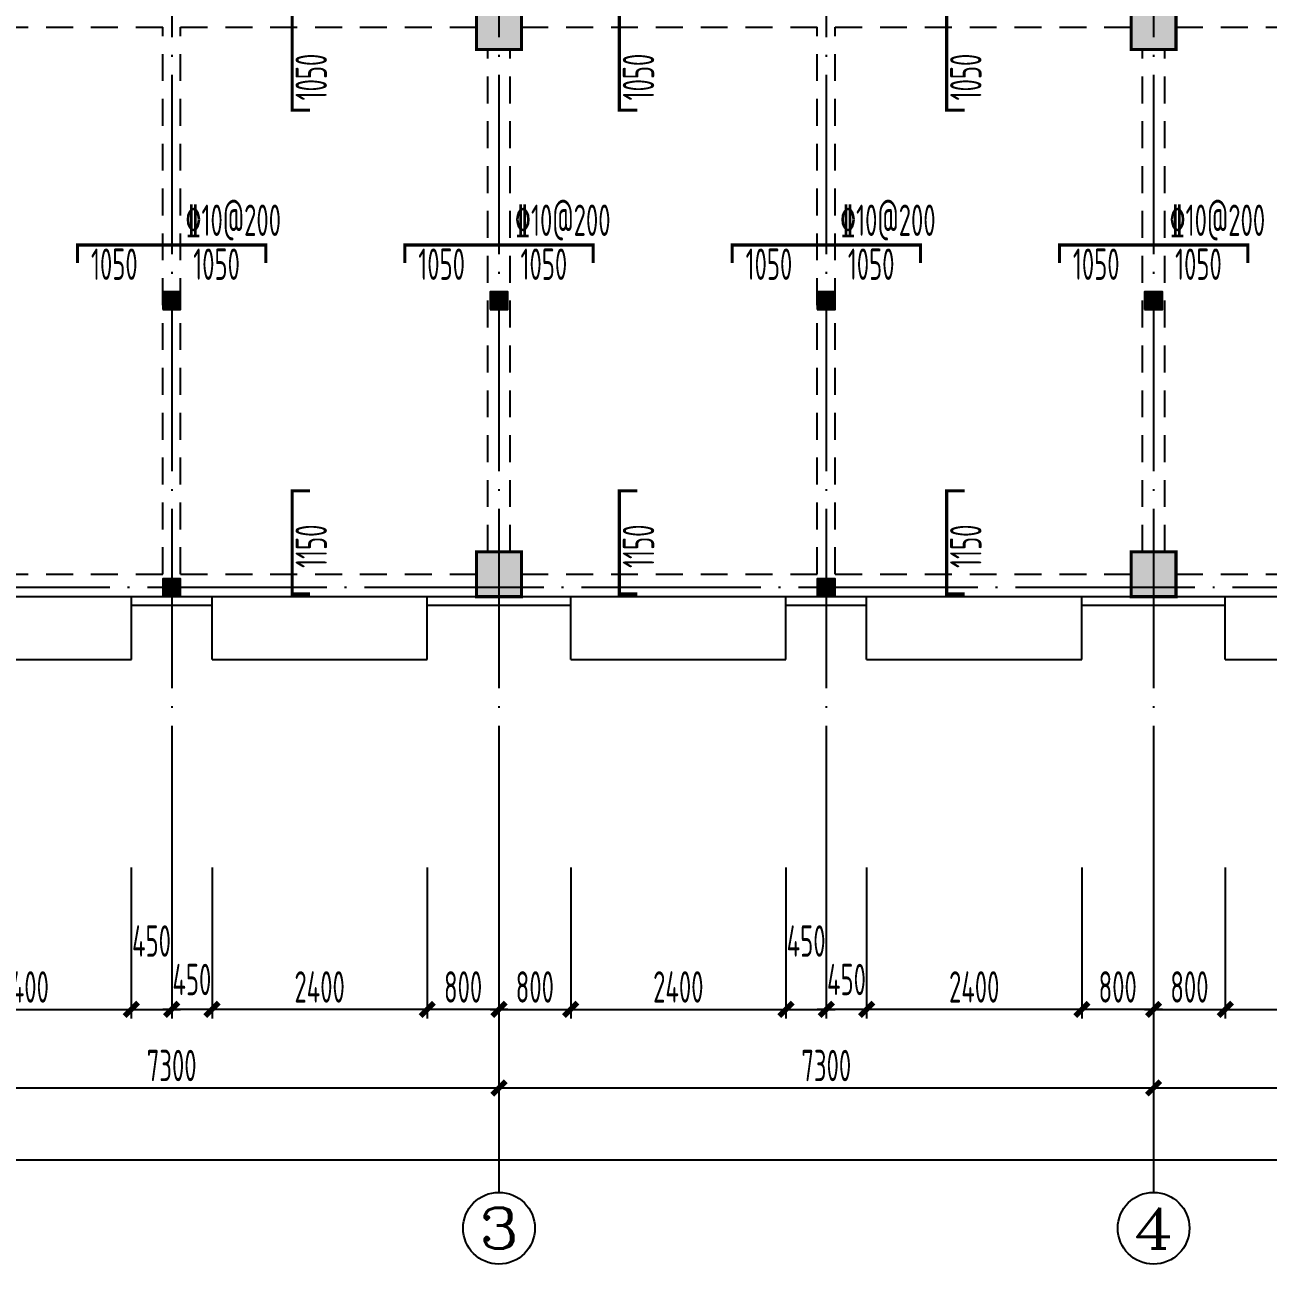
# Model space of a CAD drawing. Extents: x -472319 to -112444, y -516749 to -5704.
# Drawn here: x -297681 to -283816, y -70074 to -56256 of the extents above; entities that cross this region are included whole.
import ezdxf
from ezdxf.enums import TextEntityAlignment as Align

# ---------------------------------------------------------------- set-up
doc = ezdxf.new("R2010")
doc.units = 0
doc.header["$LTSCALE"] = 100
doc.header["$MEASUREMENT"] = 0
for name, pattern in [('3', [5, 3, -2]), ('CENTER', [2, 1.25, -0.25, 0.25, -0.25]), ('DOTE', [2.42, 2, -0.2, 0.02, -0.2])]:
    doc.linetypes.add(name, pattern=pattern)
for name, color, linetype in [('1301', 24, 'Continuous'), ('1305', 1, 'Continuous'), ('1306', 94, 'Continuous'), ('1307', 7, 'Continuous'), ('AXIS', 3, 'Continuous'), ('AXIS_TEXT', 7, 'Continuous'), ('COLUMN', 9, 'Continuous'), ('DOTE', 1, 'CENTER'), ('S_BEAM', 4, 'Continuous'), ('S_BEAMDASH', 134, '3'), ('S_CL', 2, 'Continuous'), ('坡道', 7, 'Continuous')]:
    doc.layers.add(name, color=color, linetype=linetype)
doc.styles.add('_TCH_AXIS', font='COMPLEX', dxfattribs={"bigfont": 'GBCBIG'})
doc.styles.add('COMPLEX', font='COMPLEX')
doc.styles.add('HZ', font='tssdeng.shx', dxfattribs={"width": 0.6, "height": 350, "bigfont": 'a.shx'})
doc.styles.get("Standard").update_dxf_attribs({"font": 'tssdeng.shx', "width": 0.6, "bigfont": 'a.shx'})
doc.dimstyles.new('DIMN', dxfattribs={"dimtxt": 350, "dimasz": 150, "dimexe": 100, "dimexo": 100, "dimgap": 75, "dimtad": 1, "dimdec": 0, "dimzin": 0, "dimdsep": 46, "dimtxsty": 'HZ', "dimblk": 'ARCHTICK', "dimcen": 0.09, "dimdle": 100, "dimclrd": 3, "dimclre": 3, "dimclrt": 7, "dimazin": 2, "dimtfac": 1, "dimtdec": 0, "dimtmove": 2, "dimatfit": 3, "dimldrblk": 'ARCHTICK', "dimfxl": 1, "dimtolj": 1, "dimtzin": 0, "dimarcsym": 0})

# ---------------------------------------------------------------- blocks, each defined once
blk = doc.blocks.new('_ArchTick')
at = {"color": 0, "linetype": 'ByBlock', "const_width": 0.4}
blk.add_lwpolyline([(-0.5, -0.5), (0.5, 0.5)], dxfattribs=at)
blk = doc.blocks.new('*D580')
at = {"layer": 'AXIS', "color": 3, "lineweight": -2, "transparency": 16777216}
for p, q in [((-299694, -66961), (-299694, -68209)), ((-292394, -66961), (-292394, -68209)), ((-299794, -68109), (-292294, -68109))]:
    blk.add_line(p, q, dxfattribs=at)
at = {"layer": 'Defpoints', "color": 0, "transparency": 16777216}
for p in [(-299694, -66861), (-292394, -66861), (-292394, -68109)]:
    blk.add_point(p, dxfattribs=at)
at = {"layer": 'AXIS', "color": 3, "lineweight": -2, "transparency": 16777216, "xscale": 150, "yscale": 150, "zscale": 150, "rotation": 180}
blk.add_blockref('_ArchTick', (-299694, -68109), dxfattribs=at)
at = {"layer": 'AXIS', "color": 3, "lineweight": -2, "transparency": 16777216, "xscale": 150, "yscale": 150, "zscale": 150}
blk.add_blockref('_ArchTick', (-292394, -68109), dxfattribs=at)
at = {"layer": 'AXIS', "color": 7, "transparency": 16777216, "insert": (-296044, -67859), "char_height": 350, "attachment_point": 5, "style": 'HZ'}
blk.add_mtext('\\A1;7300', dxfattribs=at)
blk = doc.blocks.new('*D581')
at = {"layer": 'AXIS', "color": 3, "lineweight": -2, "transparency": 16777216}
for p, q in [((-292394, -66961), (-292394, -68209)), ((-285094, -66961), (-285094, -68209)), ((-292494, -68109), (-284994, -68109))]:
    blk.add_line(p, q, dxfattribs=at)
at = {"layer": 'Defpoints', "color": 0, "transparency": 16777216}
for p in [(-292394, -66861), (-285094, -66861), (-285094, -68109)]:
    blk.add_point(p, dxfattribs=at)
at = {"layer": 'AXIS', "color": 3, "lineweight": -2, "transparency": 16777216, "xscale": 150, "yscale": 150, "zscale": 150, "rotation": 180}
blk.add_blockref('_ArchTick', (-292394, -68109), dxfattribs=at)
at = {"layer": 'AXIS', "color": 3, "lineweight": -2, "transparency": 16777216, "xscale": 150, "yscale": 150, "zscale": 150}
blk.add_blockref('_ArchTick', (-285094, -68109), dxfattribs=at)
at = {"layer": 'AXIS', "color": 7, "transparency": 16777216, "insert": (-288744, -67859), "char_height": 350, "attachment_point": 5, "style": 'HZ'}
blk.add_mtext('\\A1;7300', dxfattribs=at)
blk = doc.blocks.new('*D582')
at = {"layer": 'AXIS', "color": 3, "lineweight": -2, "transparency": 16777216}
for p, q in [((-285094, -66961), (-285094, -68209)), ((-277794, -66961), (-277794, -68209)), ((-285194, -68109), (-277694, -68109))]:
    blk.add_line(p, q, dxfattribs=at)
at = {"layer": 'Defpoints', "color": 0, "transparency": 16777216}
for p in [(-285094, -66861), (-277794, -66861), (-277794, -68109)]:
    blk.add_point(p, dxfattribs=at)
at = {"layer": 'AXIS', "color": 3, "lineweight": -2, "transparency": 16777216, "xscale": 150, "yscale": 150, "zscale": 150, "rotation": 180}
blk.add_blockref('_ArchTick', (-285094, -68109), dxfattribs=at)
at = {"layer": 'AXIS', "color": 3, "lineweight": -2, "transparency": 16777216, "xscale": 150, "yscale": 150, "zscale": 150}
blk.add_blockref('_ArchTick', (-277794, -68109), dxfattribs=at)
at = {"layer": 'AXIS', "color": 7, "transparency": 16777216, "insert": (-281444, -67859), "char_height": 350, "attachment_point": 5, "style": 'HZ'}
blk.add_mtext('\\A1;7300', dxfattribs=at)
blk = doc.blocks.new('*D588')
at = {"layer": 'AXIS', "color": 3, "lineweight": -2, "transparency": 16777216}
for p, q in [((-302694, -66961), (-302694, -69009)), ((-242894, -66961), (-242894, -69009)), ((-302794, -68909), (-242794, -68909))]:
    blk.add_line(p, q, dxfattribs=at)
at = {"layer": 'Defpoints', "color": 0, "transparency": 16777216}
for p in [(-302694, -66861), (-242894, -66861), (-242894, -68909)]:
    blk.add_point(p, dxfattribs=at)
at = {"layer": 'AXIS', "color": 3, "lineweight": -2, "transparency": 16777216, "xscale": 150, "yscale": 150, "zscale": 150, "rotation": 180}
blk.add_blockref('_ArchTick', (-302694, -68909), dxfattribs=at)
at = {"layer": 'AXIS', "color": 3, "lineweight": -2, "transparency": 16777216, "xscale": 150, "yscale": 150, "zscale": 150}
blk.add_blockref('_ArchTick', (-242894, -68909), dxfattribs=at)
at = {"layer": 'AXIS', "color": 7, "transparency": 16777216, "insert": (-272794, -68659), "char_height": 350, "attachment_point": 5, "style": 'HZ'}
blk.add_mtext('\\A1;59800', dxfattribs=at)
blk = doc.blocks.new('_AXISO')
blk.add_circle((0, 0), 0.5)
at = {"layer": 'AXIS_TEXT', "style": 'COMPLEX', "width": 1.041667}
blk.add_attdef('A', text='', height=0.56, dxfattribs=at).set_placement((-0.25, -0.28), (0.25, -0.28), align=Align.FIT)
blk = doc.blocks.new('*D715')
at = {"layer": '1301', "color": 3, "lineweight": -2, "transparency": 16777216}
for p, q in [((-285094, -65651), (-285094, -67333)), ((-284294, -65651), (-284294, -67333)), ((-285194, -67233), (-284194, -67233))]:
    blk.add_line(p, q, dxfattribs=at)
at = {"layer": 'Defpoints', "color": 0, "transparency": 16777216}
for p in [(-285094, -65551), (-284294, -65551), (-284294, -67233)]:
    blk.add_point(p, dxfattribs=at)
at = {"layer": '1301', "color": 3, "lineweight": -2, "transparency": 16777216, "xscale": 150, "yscale": 150, "zscale": 150, "rotation": 180}
blk.add_blockref('_ArchTick', (-285094, -67233), dxfattribs=at)
at = {"layer": '1301', "color": 3, "lineweight": -2, "transparency": 16777216, "xscale": 150, "yscale": 150, "zscale": 150}
blk.add_blockref('_ArchTick', (-284294, -67233), dxfattribs=at)
at = {"layer": '1301', "color": 7, "transparency": 16777216, "insert": (-284694, -66983), "char_height": 350, "attachment_point": 5, "style": 'HZ'}
blk.add_mtext('\\A1;800', dxfattribs=at)
blk = doc.blocks.new('*D716')
at = {"layer": '1301', "color": 3, "lineweight": -2, "transparency": 16777216}
for p, q in [((-284294, -65651), (-284294, -67333)), ((-281894, -65651), (-281894, -67333)), ((-284394, -67233), (-281794, -67233))]:
    blk.add_line(p, q, dxfattribs=at)
at = {"layer": 'Defpoints', "color": 0, "transparency": 16777216}
for p in [(-284294, -65551), (-281894, -65551), (-281894, -67233)]:
    blk.add_point(p, dxfattribs=at)
at = {"layer": '1301', "color": 3, "lineweight": -2, "transparency": 16777216, "xscale": 150, "yscale": 150, "zscale": 150, "rotation": 180}
blk.add_blockref('_ArchTick', (-284294, -67233), dxfattribs=at)
at = {"layer": '1301', "color": 3, "lineweight": -2, "transparency": 16777216, "xscale": 150, "yscale": 150, "zscale": 150}
blk.add_blockref('_ArchTick', (-281894, -67233), dxfattribs=at)
at = {"layer": '1301', "color": 7, "transparency": 16777216, "insert": (-283094, -66983), "char_height": 350, "attachment_point": 5, "style": 'HZ'}
blk.add_mtext('\\A1;2400', dxfattribs=at)
blk = doc.blocks.new('*D718')
at = {"layer": '1301', "color": 3, "lineweight": -2, "transparency": 16777216}
for p, q in [((-285894, -65651), (-285894, -67333)), ((-285094, -65651), (-285094, -67333)), ((-284994, -67233), (-285994, -67233))]:
    blk.add_line(p, q, dxfattribs=at)
at = {"layer": 'Defpoints', "color": 0, "transparency": 16777216}
for p in [(-285894, -65551), (-285094, -65551), (-285894, -67233)]:
    blk.add_point(p, dxfattribs=at)
at = {"layer": '1301', "color": 3, "lineweight": -2, "transparency": 16777216, "xscale": 150, "yscale": 150, "zscale": 150, "rotation": 180}
blk.add_blockref('_ArchTick', (-285894, -67233), dxfattribs=at)
at = {"layer": '1301', "color": 3, "lineweight": -2, "transparency": 16777216, "xscale": 150, "yscale": 150, "zscale": 150}
blk.add_blockref('_ArchTick', (-285094, -67233), dxfattribs=at)
at = {"layer": '1301', "color": 7, "transparency": 16777216, "insert": (-285494, -66983), "char_height": 350, "attachment_point": 5, "style": 'HZ'}
blk.add_mtext('\\A1;800', dxfattribs=at)
blk = doc.blocks.new('*D719')
at = {"layer": '1301', "color": 3, "lineweight": -2, "transparency": 16777216}
for p, q in [((-288294, -65651), (-288294, -67333)), ((-285894, -65651), (-285894, -67333)), ((-285794, -67233), (-288394, -67233))]:
    blk.add_line(p, q, dxfattribs=at)
at = {"layer": 'Defpoints', "color": 0, "transparency": 16777216}
for p in [(-288294, -65551), (-285894, -65551), (-288294, -67233)]:
    blk.add_point(p, dxfattribs=at)
at = {"layer": '1301', "color": 3, "lineweight": -2, "transparency": 16777216, "xscale": 150, "yscale": 150, "zscale": 150, "rotation": 180}
blk.add_blockref('_ArchTick', (-288294, -67233), dxfattribs=at)
at = {"layer": '1301', "color": 3, "lineweight": -2, "transparency": 16777216, "xscale": 150, "yscale": 150, "zscale": 150}
blk.add_blockref('_ArchTick', (-285894, -67233), dxfattribs=at)
at = {"layer": '1301', "color": 7, "transparency": 16777216, "insert": (-287094, -66983), "char_height": 350, "attachment_point": 5, "style": 'HZ'}
blk.add_mtext('\\A1;2400', dxfattribs=at)
blk = doc.blocks.new('*D720')
at = {"layer": '1301', "color": 3, "lineweight": -2, "transparency": 16777216}
for p, q in [((-288744, -65651), (-288744, -67333)), ((-288294, -65651), (-288294, -67333)), ((-288194, -67233), (-288844, -67233))]:
    blk.add_line(p, q, dxfattribs=at)
at = {"layer": 'Defpoints', "color": 0, "transparency": 16777216}
for p in [(-288744, -65551), (-288294, -65551), (-288744, -67233)]:
    blk.add_point(p, dxfattribs=at)
at = {"layer": '1301', "color": 3, "lineweight": -2, "transparency": 16777216, "xscale": 150, "yscale": 150, "zscale": 150, "rotation": 180}
blk.add_blockref('_ArchTick', (-288744, -67233), dxfattribs=at)
at = {"layer": '1301', "color": 3, "lineweight": -2, "transparency": 16777216, "xscale": 150, "yscale": 150, "zscale": 150}
blk.add_blockref('_ArchTick', (-288294, -67233), dxfattribs=at)
at = {"layer": '1301', "color": 7, "transparency": 16777216, "insert": (-288519, -66900), "char_height": 350, "attachment_point": 5, "style": 'HZ'}
blk.add_mtext('\\A1;450', dxfattribs=at)
blk = doc.blocks.new('*D721')
at = {"layer": '1301', "color": 3, "lineweight": -2, "transparency": 16777216}
for p, q in [((-292394, -65651), (-292394, -67333)), ((-291594, -65651), (-291594, -67333)), ((-292494, -67233), (-291494, -67233))]:
    blk.add_line(p, q, dxfattribs=at)
at = {"layer": 'Defpoints', "color": 0, "transparency": 16777216}
for p in [(-292394, -65551), (-291594, -65551), (-291594, -67233)]:
    blk.add_point(p, dxfattribs=at)
at = {"layer": '1301', "color": 3, "lineweight": -2, "transparency": 16777216, "xscale": 150, "yscale": 150, "zscale": 150, "rotation": 180}
blk.add_blockref('_ArchTick', (-292394, -67233), dxfattribs=at)
at = {"layer": '1301', "color": 3, "lineweight": -2, "transparency": 16777216, "xscale": 150, "yscale": 150, "zscale": 150}
blk.add_blockref('_ArchTick', (-291594, -67233), dxfattribs=at)
at = {"layer": '1301', "color": 7, "transparency": 16777216, "insert": (-291994, -66983), "char_height": 350, "attachment_point": 5, "style": 'HZ'}
blk.add_mtext('\\A1;800', dxfattribs=at)
blk = doc.blocks.new('*D722')
at = {"layer": '1301', "color": 3, "lineweight": -2, "transparency": 16777216}
for p, q in [((-291594, -65651), (-291594, -67333)), ((-289194, -65651), (-289194, -67333)), ((-291694, -67233), (-289094, -67233))]:
    blk.add_line(p, q, dxfattribs=at)
at = {"layer": 'Defpoints', "color": 0, "transparency": 16777216}
for p in [(-291594, -65551), (-289194, -65551), (-289194, -67233)]:
    blk.add_point(p, dxfattribs=at)
at = {"layer": '1301', "color": 3, "lineweight": -2, "transparency": 16777216, "xscale": 150, "yscale": 150, "zscale": 150, "rotation": 180}
blk.add_blockref('_ArchTick', (-291594, -67233), dxfattribs=at)
at = {"layer": '1301', "color": 3, "lineweight": -2, "transparency": 16777216, "xscale": 150, "yscale": 150, "zscale": 150}
blk.add_blockref('_ArchTick', (-289194, -67233), dxfattribs=at)
at = {"layer": '1301', "color": 7, "transparency": 16777216, "insert": (-290394, -66983), "char_height": 350, "attachment_point": 5, "style": 'HZ'}
blk.add_mtext('\\A1;2400', dxfattribs=at)
blk = doc.blocks.new('*D723')
at = {"layer": '1301', "color": 3, "lineweight": -2, "transparency": 16777216}
for p, q in [((-289194, -65651), (-289194, -67333)), ((-288744, -65651), (-288744, -67333)), ((-289294, -67233), (-288644, -67233))]:
    blk.add_line(p, q, dxfattribs=at)
at = {"layer": 'Defpoints', "color": 0, "transparency": 16777216}
for p in [(-289194, -65551), (-288744, -65551), (-288744, -67233)]:
    blk.add_point(p, dxfattribs=at)
at = {"layer": '1301', "color": 3, "lineweight": -2, "transparency": 16777216, "xscale": 150, "yscale": 150, "zscale": 150, "rotation": 180}
blk.add_blockref('_ArchTick', (-289194, -67233), dxfattribs=at)
at = {"layer": '1301', "color": 3, "lineweight": -2, "transparency": 16777216, "xscale": 150, "yscale": 150, "zscale": 150}
blk.add_blockref('_ArchTick', (-288744, -67233), dxfattribs=at)
at = {"layer": '1301', "color": 7, "transparency": 16777216, "insert": (-288969, -66471), "char_height": 350, "attachment_point": 5, "style": 'HZ'}
blk.add_mtext('\\A1;450', dxfattribs=at)
blk = doc.blocks.new('*D724')
at = {"layer": '1301', "color": 3, "lineweight": -2, "transparency": 16777216}
for p, q in [((-293194, -65651), (-293194, -67333)), ((-292394, -65651), (-292394, -67333)), ((-292294, -67233), (-293294, -67233))]:
    blk.add_line(p, q, dxfattribs=at)
at = {"layer": 'Defpoints', "color": 0, "transparency": 16777216}
for p in [(-293194, -65551), (-292394, -65551), (-293194, -67233)]:
    blk.add_point(p, dxfattribs=at)
at = {"layer": '1301', "color": 3, "lineweight": -2, "transparency": 16777216, "xscale": 150, "yscale": 150, "zscale": 150, "rotation": 180}
blk.add_blockref('_ArchTick', (-293194, -67233), dxfattribs=at)
at = {"layer": '1301', "color": 3, "lineweight": -2, "transparency": 16777216, "xscale": 150, "yscale": 150, "zscale": 150}
blk.add_blockref('_ArchTick', (-292394, -67233), dxfattribs=at)
at = {"layer": '1301', "color": 7, "transparency": 16777216, "insert": (-292794, -66983), "char_height": 350, "attachment_point": 5, "style": 'HZ'}
blk.add_mtext('\\A1;800', dxfattribs=at)
blk = doc.blocks.new('*D725')
at = {"layer": '1301', "color": 3, "lineweight": -2, "transparency": 16777216}
for p, q in [((-295594, -65651), (-295594, -67333)), ((-293194, -65651), (-293194, -67333)), ((-293094, -67233), (-295694, -67233))]:
    blk.add_line(p, q, dxfattribs=at)
at = {"layer": 'Defpoints', "color": 0, "transparency": 16777216}
for p in [(-295594, -65551), (-293194, -65551), (-295594, -67233)]:
    blk.add_point(p, dxfattribs=at)
at = {"layer": '1301', "color": 3, "lineweight": -2, "transparency": 16777216, "xscale": 150, "yscale": 150, "zscale": 150, "rotation": 180}
blk.add_blockref('_ArchTick', (-295594, -67233), dxfattribs=at)
at = {"layer": '1301', "color": 3, "lineweight": -2, "transparency": 16777216, "xscale": 150, "yscale": 150, "zscale": 150}
blk.add_blockref('_ArchTick', (-293194, -67233), dxfattribs=at)
at = {"layer": '1301', "color": 7, "transparency": 16777216, "insert": (-294394, -66983), "char_height": 350, "attachment_point": 5, "style": 'HZ'}
blk.add_mtext('\\A1;2400', dxfattribs=at)
blk = doc.blocks.new('*D726')
at = {"layer": '1301', "color": 3, "lineweight": -2, "transparency": 16777216}
for p, q in [((-296044, -65651), (-296044, -67333)), ((-295594, -65651), (-295594, -67333)), ((-295494, -67233), (-296144, -67233))]:
    blk.add_line(p, q, dxfattribs=at)
at = {"layer": 'Defpoints', "color": 0, "transparency": 16777216}
for p in [(-296044, -65551), (-295594, -65551), (-296044, -67233)]:
    blk.add_point(p, dxfattribs=at)
at = {"layer": '1301', "color": 3, "lineweight": -2, "transparency": 16777216, "xscale": 150, "yscale": 150, "zscale": 150, "rotation": 180}
blk.add_blockref('_ArchTick', (-296044, -67233), dxfattribs=at)
at = {"layer": '1301', "color": 3, "lineweight": -2, "transparency": 16777216, "xscale": 150, "yscale": 150, "zscale": 150}
blk.add_blockref('_ArchTick', (-295594, -67233), dxfattribs=at)
at = {"layer": '1301', "color": 7, "transparency": 16777216, "insert": (-295819, -66900), "char_height": 350, "attachment_point": 5, "style": 'HZ'}
blk.add_mtext('\\A1;450', dxfattribs=at)
blk = doc.blocks.new('*D728')
at = {"layer": '1301', "color": 3, "lineweight": -2, "transparency": 16777216}
for p, q in [((-298894, -65651), (-298894, -67333)), ((-296494, -65651), (-296494, -67333)), ((-298994, -67233), (-296394, -67233))]:
    blk.add_line(p, q, dxfattribs=at)
at = {"layer": 'Defpoints', "color": 0, "transparency": 16777216}
for p in [(-298894, -65551), (-296494, -65551), (-296494, -67233)]:
    blk.add_point(p, dxfattribs=at)
at = {"layer": '1301', "color": 3, "lineweight": -2, "transparency": 16777216, "xscale": 150, "yscale": 150, "zscale": 150, "rotation": 180}
blk.add_blockref('_ArchTick', (-298894, -67233), dxfattribs=at)
at = {"layer": '1301', "color": 3, "lineweight": -2, "transparency": 16777216, "xscale": 150, "yscale": 150, "zscale": 150}
blk.add_blockref('_ArchTick', (-296494, -67233), dxfattribs=at)
at = {"layer": '1301', "color": 7, "transparency": 16777216, "insert": (-297694, -66983), "char_height": 350, "attachment_point": 5, "style": 'HZ'}
blk.add_mtext('\\A1;2400', dxfattribs=at)
blk = doc.blocks.new('*D729')
at = {"layer": '1301', "color": 3, "lineweight": -2, "transparency": 16777216}
for p, q in [((-296494, -65651), (-296494, -67333)), ((-296044, -65651), (-296044, -67333)), ((-296594, -67233), (-295944, -67233))]:
    blk.add_line(p, q, dxfattribs=at)
at = {"layer": 'Defpoints', "color": 0, "transparency": 16777216}
for p in [(-296494, -65551), (-296044, -65551), (-296044, -67233)]:
    blk.add_point(p, dxfattribs=at)
at = {"layer": '1301', "color": 3, "lineweight": -2, "transparency": 16777216, "xscale": 150, "yscale": 150, "zscale": 150, "rotation": 180}
blk.add_blockref('_ArchTick', (-296494, -67233), dxfattribs=at)
at = {"layer": '1301', "color": 3, "lineweight": -2, "transparency": 16777216, "xscale": 150, "yscale": 150, "zscale": 150}
blk.add_blockref('_ArchTick', (-296044, -67233), dxfattribs=at)
at = {"layer": '1301', "color": 7, "transparency": 16777216, "insert": (-296269, -66471), "char_height": 350, "attachment_point": 5, "style": 'HZ'}
blk.add_mtext('\\A1;450', dxfattribs=at)

msp = doc.modelspace()

# ---------------------------------------------------------------- hatches: boundary and pattern name
at = {"layer": 'COLUMN'}
h = msp.add_hatch(dxfattribs=at)
h.set_pattern_fill('ANSI31', color=0)
h.set_pattern_definition([(45, (-347181.33058, 126307.1076), (-0.08838834765, 0.08838834765), [])])
h.paths.add_polyline_path([(-296143.831, -59430.892), (-295943.831, -59430.892), (-295943.831, -59230.892), (-296143.831, -59230.892)])
h = msp.add_hatch(dxfattribs=at)
h.set_pattern_fill('ANSI31', color=0)
h.set_pattern_definition([(45, (-343531.32863, 126307.1076), (-0.08838834765, 0.08838834765), [])])
h.paths.add_polyline_path([(-292493.829, -59430.892), (-292293.829, -59430.892), (-292293.829, -59230.892), (-292493.829, -59230.892)])
h = msp.add_hatch(dxfattribs=at)
h.set_pattern_fill('ANSI31', color=0)
h.set_pattern_definition([(45, (-339881.33058, 126307.1076), (-0.08838834765, 0.08838834765), [])])
h.paths.add_polyline_path([(-288843.831, -59430.892), (-288643.831, -59430.892), (-288643.831, -59230.892), (-288843.831, -59230.892)])
h = msp.add_hatch(dxfattribs=at)
h.set_pattern_fill('ANSI31', color=0)
h.set_pattern_definition([(45, (-336231.32863, 126307.1076), (-0.08838834765, 0.08838834765), [])])
h.paths.add_polyline_path([(-285193.829, -59430.892), (-284993.829, -59430.892), (-284993.829, -59230.892), (-285193.829, -59230.892)])
h = msp.add_hatch(dxfattribs=at)
h.set_pattern_fill('ANSI31', color=0)
h.set_pattern_definition([(45, (-347181.32863, 123107.10858), (-0.08838834765, 0.08838834765), [])])
h.paths.add_polyline_path([(-296143.829, -62630.891), (-295943.829, -62630.891), (-295943.829, -62430.891), (-296143.829, -62430.891)])
h = msp.add_hatch(dxfattribs=at)
h.set_pattern_fill('ANSI31', color=0)
h.set_pattern_definition([(45, (-339881.32863, 123107.10858), (-0.08838834765, 0.08838834765), [])])
h.paths.add_polyline_path([(-288843.829, -62630.891), (-288643.829, -62630.891), (-288643.829, -62430.891), (-288843.829, -62430.891)])
at = {"layer": 'S_CL'}
h = msp.add_hatch(dxfattribs=at)
h.set_pattern_fill('ANSI31', color=256)
h.set_pattern_definition([(45, (110874.16938, 392414.60853), (-0.088388347648, 0.088388347648), [])])
h.paths.add_polyline_path([(-242793.829, -48130.89), (-242793.829, -47630.89), (-243293.829, -47630.89), (-243293.829, -48130.89)])
h.paths.add_polyline_path([(-242793.829, -54230.891), (-242793.829, -53730.891), (-243293.829, -53730.891), (-243293.829, -54230.891)])
h.paths.add_polyline_path([(-242793.829, -56530.891), (-242793.829, -56030.891), (-243293.829, -56030.891), (-243293.829, -56530.891)])
h.paths.add_polyline_path([(-242793.829, -62630.891), (-242793.829, -62130.891), (-243293.829, -62130.891), (-243293.829, -62630.891)])
h.paths.add_polyline_path([(-245643.829, -48130.89), (-245643.829, -47630.89), (-246143.829, -47630.89), (-246143.829, -48130.89)])
h.paths.add_polyline_path([(-245643.829, -54230.891), (-245643.829, -53730.891), (-246143.829, -53730.891), (-246143.829, -54230.891)])
h.paths.add_polyline_path([(-245643.829, -56530.891), (-245643.829, -56030.891), (-246143.829, -56030.891), (-246143.829, -56530.891)])
h.paths.add_polyline_path([(-245643.829, -62630.891), (-245643.829, -62130.891), (-246143.829, -62130.891), (-246143.829, -62630.891)])
h.paths.add_polyline_path([(-252943.829, -48130.89), (-252943.829, -47630.89), (-253443.829, -47630.89), (-253443.829, -48130.89)])
h.paths.add_polyline_path([(-252943.829, -54230.891), (-252943.829, -53730.891), (-253443.829, -53730.891), (-253443.829, -54230.891)])
h.paths.add_polyline_path([(-252943.829, -56530.891), (-252943.829, -56030.891), (-253443.829, -56030.891), (-253443.829, -56530.891)])
h.paths.add_polyline_path([(-252943.829, -62630.891), (-252943.829, -62130.891), (-253443.829, -62130.891), (-253443.829, -62630.891)])
h.paths.add_polyline_path([(-260243.829, -48130.89), (-260243.829, -47630.89), (-260743.829, -47630.89), (-260743.829, -48130.89)])
h.paths.add_polyline_path([(-260243.829, -54230.891), (-260243.829, -53730.891), (-260743.829, -53730.891), (-260743.829, -54230.891)])
h.paths.add_polyline_path([(-260243.829, -56530.891), (-260243.829, -56030.891), (-260743.829, -56030.891), (-260743.829, -56530.891)])
h.paths.add_polyline_path([(-260243.829, -62630.891), (-260243.829, -62130.891), (-260743.829, -62130.891), (-260743.829, -62630.891)])
h.paths.add_polyline_path([(-267543.829, -48130.89), (-267543.829, -47630.89), (-268043.829, -47630.89), (-268043.829, -48130.89)])
h.paths.add_polyline_path([(-267543.829, -54230.891), (-267543.829, -53730.891), (-268043.829, -53730.891), (-268043.829, -54230.891)])
h.paths.add_polyline_path([(-267543.829, -56530.891), (-267543.829, -56030.891), (-268043.829, -56030.891), (-268043.829, -56530.891)])
h.paths.add_polyline_path([(-267543.829, -62630.891), (-267543.829, -62030.891), (-268043.829, -62030.891), (-268043.829, -62630.891)])
h.paths.add_polyline_path([(-270543.829, -48130.89), (-270543.829, -47630.89), (-271043.829, -47630.89), (-271043.829, -48130.89)])
h.paths.add_polyline_path([(-270543.829, -54230.891), (-270543.829, -53730.891), (-271043.829, -53730.891), (-271043.829, -54230.891)])
h.paths.add_polyline_path([(-277543.831, -48230.89), (-277543.831, -47630.89), (-278043.831, -47630.89), (-278043.831, -48230.89)])
h.paths.add_polyline_path([(-277543.831, -54230.891), (-277543.831, -53730.891), (-278043.831, -53730.891), (-278043.831, -54230.891)])
h.paths.add_polyline_path([(-277543.831, -56530.891), (-277543.831, -56030.891), (-278043.831, -56030.891), (-278043.831, -56530.891)])
h.paths.add_polyline_path([(-277543.831, -62630.891), (-277543.831, -62030.891), (-278043.831, -62030.891), (-278043.831, -62630.891)])
h.paths.add_polyline_path([(-284843.831, -48130.89), (-284843.831, -47630.89), (-285343.831, -47630.89), (-285343.831, -48130.89)])
h.paths.add_polyline_path([(-284843.831, -54230.891), (-284843.831, -53730.891), (-285343.831, -53730.891), (-285343.831, -54230.891)])
h.paths.add_polyline_path([(-284843.831, -56530.891), (-284843.831, -56030.891), (-285343.831, -56030.891), (-285343.831, -56530.891)])
h.paths.add_polyline_path([(-284843.831, -62630.891), (-284843.831, -62130.891), (-285343.831, -62130.891), (-285343.831, -62630.891)])
h.paths.add_polyline_path([(-292143.831, -48130.89), (-292143.831, -47630.89), (-292643.831, -47630.89), (-292643.831, -48130.89)])
h.paths.add_polyline_path([(-292143.831, -54230.891), (-292143.831, -53730.891), (-292643.831, -53730.891), (-292643.831, -54230.891)])
h.paths.add_polyline_path([(-292143.831, -56530.891), (-292143.831, -56030.891), (-292643.831, -56030.891), (-292643.831, -56530.891)])
h.paths.add_polyline_path([(-292143.831, -62630.891), (-292143.831, -62130.891), (-292643.831, -62130.891), (-292643.831, -62630.891)])
h.paths.add_polyline_path([(-299443.831, -48130.89), (-299443.831, -47630.89), (-299943.831, -47630.89), (-299943.831, -48130.89)])
h.paths.add_polyline_path([(-299443.831, -54230.891), (-299443.831, -53730.891), (-299943.831, -53730.891), (-299943.831, -54230.891)])
h.paths.add_polyline_path([(-299443.831, -56530.891), (-299443.831, -56030.891), (-299943.831, -56030.891), (-299943.831, -56530.891)])
h.paths.add_polyline_path([(-299443.831, -62630.891), (-299443.831, -62130.891), (-299943.831, -62130.891), (-299943.831, -62630.891)])
h.paths.add_polyline_path([(-302293.831, -48130.89), (-302293.831, -47630.89), (-302793.831, -47630.89), (-302793.831, -48130.89)])
h.paths.add_polyline_path([(-302293.831, -54230.891), (-302293.831, -53730.891), (-302793.831, -53730.891), (-302793.831, -54230.891)])
h.paths.add_polyline_path([(-302293.831, -56530.891), (-302293.831, -56030.891), (-302793.831, -56030.891), (-302793.831, -56530.891)])
h.paths.add_polyline_path([(-302293.831, -62630.891), (-302293.831, -62130.891), (-302793.831, -62130.891), (-302793.831, -62630.891)])

# ---------------------------------------------------------------- linework, layer by layer
for p, q in [((-295593.829, -63330.89), (-295593.829, -62630.89)), ((-291593.829, -63330.89), (-291593.829, -62630.89)), ((-288293.829, -63330.89), (-288293.829, -62630.89)), ((-284293.829, -63330.89), (-284293.829, -62630.89)), ((-298893.829, -63330.89), (-296493.829, -63330.89)), ((-295593.829, -63330.89), (-293193.829, -63330.89)), ((-291593.829, -63330.89), (-289193.829, -63330.89)), ((-288293.829, -63330.89), (-285893.829, -63330.89)), ((-284293.829, -63330.89), (-281893.829, -63330.89))]:
    msp.add_line(p, q)
for points in [[(-295593.829, -62730.89), (-296493.829, -62730.89)], [(-291593.829, -62730.89), (-293193.829, -62730.89)], [(-288293.829, -62730.89), (-289193.829, -62730.89)], [(-284293.829, -62730.89), (-285893.829, -62730.89)]]:
    msp.add_lwpolyline(points)
at = {"layer": '1305', "const_width": 35}
for points in [[(-294501.332, -57205.891), (-294701.332, -57205.891), (-294701.332, -53055.891), (-294501.332, -53055.891)], [(-290851.331, -57205.891), (-291051.331, -57205.891), (-291051.331, -53055.891), (-290851.331, -53055.891)], [(-287201.333, -57205.891), (-287401.333, -57205.891), (-287401.331, -53055.891), (-287201.331, -53055.891)], [(-297093.832, -58910.892), (-297093.832, -58710.891), (-294993.832, -58710.892), (-294993.833, -58910.892)], [(-293443.832, -58910.892), (-293443.831, -58710.892), (-291343.831, -58710.892), (-291343.832, -58910.892)], [(-289793.832, -58910.892), (-289793.831, -58710.892), (-287693.831, -58710.892), (-287693.831, -58910.893)], [(-286143.831, -58910.892), (-286143.831, -58710.892), (-284043.831, -58710.892), (-284043.831, -58910.893)], [(-294501.332, -62600.892), (-294701.332, -62600.892), (-294701.332, -61450.892), (-294501.332, -61450.892)], [(-290851.331, -62600.892), (-291051.331, -62600.892), (-291051.331, -61450.892), (-290851.331, -61450.892)], [(-287201.333, -62600.892), (-287401.333, -62600.892), (-287401.333, -61450.892), (-287201.333, -61450.892)]]:
    msp.add_lwpolyline(points, dxfattribs=at)
at = {"layer": 'AXIS'}
for p, q in [((-292393.829, -66861.282), (-292393.829, -69273.578)), ((-285093.829, -66861.282), (-285093.829, -69273.578))]:
    msp.add_line(p, q, dxfattribs=at)
at = {"layer": 'COLUMN', "color": 0}
for points in [[(-296143.831, -59430.892), (-295943.831, -59430.892), (-295943.831, -59230.892), (-296143.831, -59230.892)], [(-292493.829, -59430.892), (-292293.829, -59430.892), (-292293.829, -59230.892), (-292493.829, -59230.892)], [(-288843.831, -59430.892), (-288643.831, -59430.892), (-288643.831, -59230.892), (-288843.831, -59230.892)], [(-285193.829, -59430.892), (-284993.829, -59430.892), (-284993.829, -59230.892), (-285193.829, -59230.892)], [(-296143.829, -62630.891), (-295943.829, -62630.891), (-295943.829, -62430.891), (-296143.829, -62430.891)], [(-288843.829, -62630.891), (-288643.829, -62630.891), (-288643.829, -62430.891), (-288843.829, -62430.891)]]:
    msp.add_lwpolyline(points, close=True, dxfattribs=at)
at = {"layer": 'DOTE', "linetype": 'DOTE', "ltscale": 10}
for p, q in [((-296043.829, -44711.242), (-296043.829, -66861.282)), ((-292393.829, -44711.242), (-292393.829, -66861.282)), ((-288743.829, -44711.242), (-288743.829, -66861.282)), ((-285093.829, -44711.242), (-285093.829, -66861.282)), ((-241075.018, -62530.89), (-304367.647, -62530.89))]:
    msp.add_line(p, q, dxfattribs=at)
at = {"layer": 'S_BEAM'}
for p, q in [((-299443.831, -62630.891), (-296043.831, -62630.891)), ((-296043.831, -62630.891), (-292643.831, -62630.891)), ((-292143.831, -62630.891), (-288743.831, -62630.891)), ((-288743.831, -62630.891), (-285343.831, -62630.891)), ((-284843.831, -62630.891), (-281443.831, -62630.891))]:
    msp.add_line(p, q, dxfattribs=at)
at = {"layer": 'S_BEAMDASH'}
for p, q in [((-299443.831, -56280.891), (-296143.831, -56280.891)), ((-296143.831, -62380.891), (-296143.831, -56280.891)), ((-295943.831, -62380.891), (-295943.831, -56280.891)), ((-295943.831, -56280.891), (-292643.831, -56280.891)), ((-292143.831, -56280.891), (-288843.831, -56280.891)), ((-288843.831, -62380.891), (-288843.831, -56280.891)), ((-288643.831, -62380.891), (-288643.831, -56280.891)), ((-288643.831, -56280.891), (-285343.831, -56280.891)), ((-284843.831, -56280.891), (-281543.831, -56280.891)), ((-292518.831, -62130.891), (-292518.831, -56530.891)), ((-292268.831, -62130.891), (-292268.831, -56530.891)), ((-285218.831, -62130.891), (-285218.831, -56530.891)), ((-284968.831, -62130.891), (-284968.831, -56530.891)), ((-299443.831, -62380.891), (-296143.831, -62380.891)), ((-295943.831, -62380.891), (-292643.831, -62380.891)), ((-292143.831, -62380.891), (-288843.831, -62380.891)), ((-288643.831, -62380.891), (-285343.831, -62380.891)), ((-284843.831, -62380.891), (-281543.831, -62380.891))]:
    msp.add_line(p, q, dxfattribs=at)
at = {"layer": 'S_CL', "const_width": 35}
for points in [[(-292143.831, -56530.891), (-292143.831, -56030.891), (-292643.831, -56030.891), (-292643.831, -56530.891)], [(-284843.831, -56530.891), (-284843.831, -56030.891), (-285343.831, -56030.891), (-285343.831, -56530.891)], [(-292143.831, -62630.891), (-292143.831, -62130.891), (-292643.831, -62130.891), (-292643.831, -62630.891)], [(-284843.831, -62630.891), (-284843.831, -62130.891), (-285343.831, -62130.891), (-285343.831, -62630.891)]]:
    msp.add_lwpolyline(points, close=True, dxfattribs=at)
at = {"layer": '坡道'}
for p, q in [((-296493.829, -63330.89), (-296493.829, -62630.89)), ((-293193.829, -63330.89), (-293193.829, -62630.89)), ((-289193.829, -63330.89), (-289193.829, -62630.89)), ((-285893.829, -63330.89), (-285893.829, -62630.89))]:
    msp.add_line(p, q, dxfattribs=at)

# ---------------------------------------------------------------- block references
at = {"layer": 'AXIS'}
ref = msp.add_blockref('_AXISO', (-292393.829, -69673.578), dxfattribs=dict(at, xscale=800, yscale=800, zscale=800))
ref.add_attrib('A', '3', dxfattribs={"layer": 'AXIS_TEXT', "height": 452.548, "style": '_TCH_AXIS', "width": 1.5}).set_placement((-292620.103, -69899.852), (-292167.554, -69899.852), align=Align.FIT)
ref = msp.add_blockref('_AXISO', (-285093.829, -69673.578), dxfattribs=dict(at, xscale=800, yscale=800, zscale=800))
ref.add_attrib('A', '4', dxfattribs={"layer": 'AXIS_TEXT', "height": 452.548, "style": '_TCH_AXIS', "width": 1.3125}).set_placement((-285320.103, -69899.852), (-284867.554, -69899.852), align=Align.FIT)

# ---------------------------------------------------------------- texts
at = {"layer": '1306', "width": 0.6}
for s, p in [('1050', (-294312.931, -57098.391)), ('1050', (-290662.93, -57098.391)), ('1050', (-287012.932, -57098.392)), ('1150', (-294312.931, -62310.892)), ('1150', (-290662.93, -62310.892)), ('1150', (-287012.932, -62310.892))]:
    msp.add_text(s, height=350, rotation=90, dxfattribs=at).set_placement(p)
for p in [(-296943.832, -59099.292), (-295803.832, -59099.292), (-293293.831, -59099.292), (-292153.831, -59099.292), (-289643.831, -59099.292), (-288503.831, -59099.292), (-285993.831, -59099.292), (-284853.831, -59099.292)]:
    msp.add_text('1050', height=350, dxfattribs=at).set_placement(p)
at = {"layer": '1307', "color": 4, "width": 0.6}
for p in [(-295891.332, -58609.293), (-292216.331, -58609.293), (-288591.331, -58609.293), (-284916.331, -58609.293)]:
    msp.add_text('%%13210@200', height=350, dxfattribs=at).set_placement(p)

# ---------------------------------------------------------------- dimensions: what is measured, and where the dimension line sits
at = {"layer": '1301', "color": 7}
for base, p1, p2, picture, middle in [((-296493.829, -67232.781), (-298893.829, -65550.539), (-296493.829, -65550.539), '*D728', (-297693.829, -66982.781)), ((-291593.829, -67232.781), (-292393.829, -65550.539), (-291593.829, -65550.539), '*D721', (-291993.829, -66982.781)), ((-289193.829, -67232.781), (-291593.829, -65550.539), (-289193.829, -65550.539), '*D722', (-290393.829, -66982.781)), ((-284293.829, -67232.781), (-285093.829, -65550.539), (-284293.829, -65550.539), '*D715', (-284693.829, -66982.781)), ((-281893.829, -67232.781), (-284293.829, -65550.539), (-281893.829, -65550.539), '*D716', (-283093.829, -66982.781))]:
    dim = msp.add_linear_dim(base=base, p1=p1, p2=p2, angle=180, dimstyle='DIMN', override={"dimfxl": 100}, dxfattribs=at)
    dim.commit()
    dim.dimension.update_dxf_attribs({"geometry": picture, "text_midpoint": middle})
for base, p1, p2, picture, middle in [((-296043.829, -67232.781), (-296493.829, -65550.539), (-296043.829, -65550.539), '*D729', (-296268.829, -66471)), ((-288743.829, -67232.781), (-289193.829, -65550.539), (-288743.829, -65550.539), '*D723', (-288968.829, -66471))]:
    dim = msp.add_linear_dim(base=base, p1=p1, p2=p2, angle=180, dimstyle='DIMN', override={"dimfxl": 100}, dxfattribs=at)
    dim.commit()
    dim.dimension.update_dxf_attribs({"geometry": picture, "text_midpoint": middle, "dimtype": 160})
for base, p1, p2, picture, middle in [((-296043.829, -67232.781), (-295593.829, -65550.539), (-296043.829, -65550.539), '*D726', (-295818.829, -66899.5)), ((-288743.829, -67232.781), (-288293.829, -65550.539), (-288743.829, -65550.539), '*D720', (-288518.829, -66899.5))]:
    dim = msp.add_linear_dim(base=base, p1=p1, p2=p2, dimstyle='DIMN', override={"dimfxl": 100}, dxfattribs=at)
    dim.commit()
    dim.dimension.update_dxf_attribs({"geometry": picture, "text_midpoint": middle, "dimtype": 160})
for base, p1, p2, picture, middle in [((-295593.829, -67232.781), (-293193.829, -65550.539), (-295593.829, -65550.539), '*D725', (-294393.829, -66982.781)), ((-293193.829, -67232.781), (-292393.829, -65550.539), (-293193.829, -65550.539), '*D724', (-292793.829, -66982.781)), ((-288293.829, -67232.781), (-285893.829, -65550.539), (-288293.829, -65550.539), '*D719', (-287093.829, -66982.781)), ((-285893.829, -67232.781), (-285093.829, -65550.539), (-285893.829, -65550.539), '*D718', (-285493.829, -66982.781))]:
    dim = msp.add_linear_dim(base=base, p1=p1, p2=p2, dimstyle='DIMN', override={"dimfxl": 100}, dxfattribs=at)
    dim.commit()
    dim.dimension.update_dxf_attribs({"geometry": picture, "text_midpoint": middle})
at = {"layer": 'AXIS'}
for p1, p2, distance, picture, middle in [((-302693.829, -66861.282), (-242893.829, -66861.282), -2048, '*D588', (-272793.829, -68659.282)), ((-299693.829, -66861.282), (-292393.829, -66861.282), -1248, '*D580', (-296043.829, -67859.282)), ((-292393.829, -66861.282), (-285093.829, -66861.282), -1248, '*D581', (-288743.829, -67859.282)), ((-285093.829, -66861.282), (-277793.829, -66861.282), -1248, '*D582', (-281443.829, -67859.282))]:
    dim = msp.add_aligned_dim(p1=p1, p2=p2, distance=distance, dimstyle='DIMN', dxfattribs=at)
    dim.commit()
    dim.dimension.update_dxf_attribs({"geometry": picture, "text_midpoint": middle})

doc.saveas('drawing.dxf')
